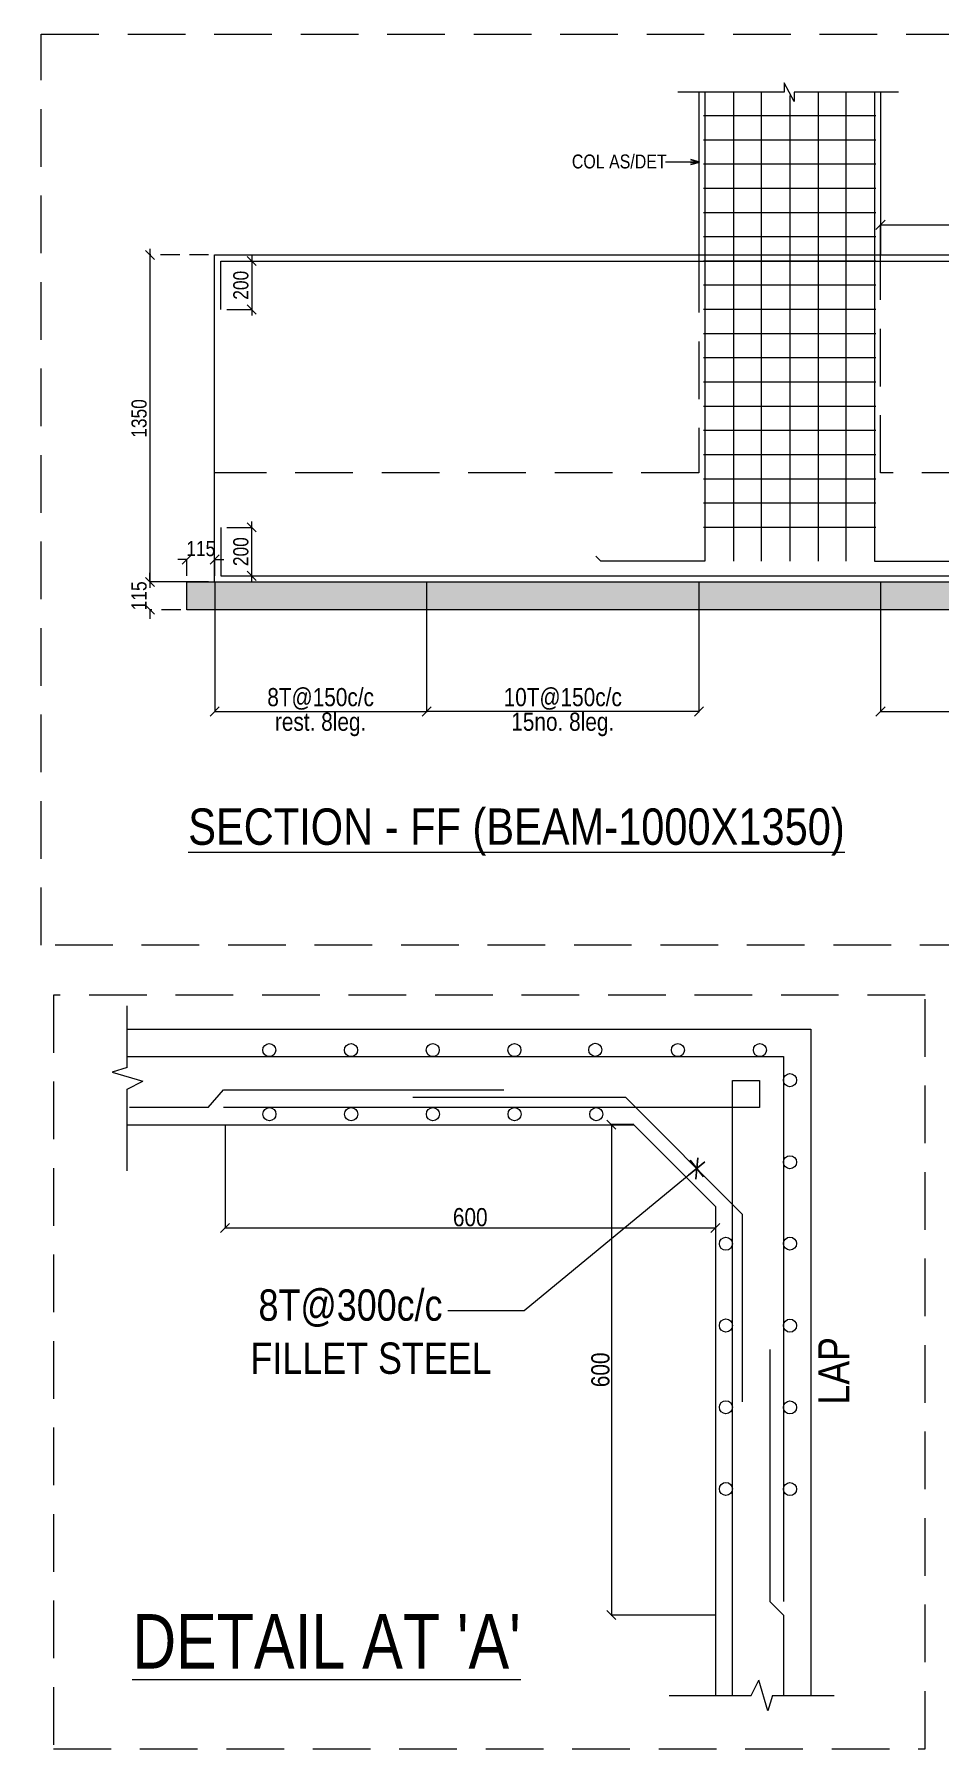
# Model space of a CAD drawing. Header units: millimetres. Extents: x 1112055 to 3390982, y -148532 to 766891.
# Drawn here: x 1787486 to 1802445, y 238277 to 266596 of the extents above; entities that cross this region are included whole.
import ezdxf

# ---------------------------------------------------------------- set-up
doc = ezdxf.new("R2010")
doc.units = ezdxf.units.MM
doc.header["$PDMODE"] = 35
doc.header["$PDSIZE"] = -25
doc.linetypes.add('Hidden', pattern=[9.525, 6.35, -3.175])
for name, color, linetype, lineweight in [('B FOOTING', 49, 'Continuous', 20), ('B HATCH', 250, 'Continuous', 0), ('B P.C.C', 251, 'Continuous', 0), ('B STEEL', 34, 'Continuous', 15), ('B STEEL TEXT', 7, 'Continuous', 15), ('B TITLE BLOCK', 250, 'Continuous', 0), ('B-0', 7, 'Continuous', 13), ('B-COL NO', 7, 'Continuous', 5), ('B-ST DIM', 250, 'Continuous', 18), ('DIM', 6, 'Continuous', 9), ('P COLUMN', 1, 'Continuous', 35), ('P STEEL', 7, 'Continuous', 30), ('P STEEL TEXT', 7, 'Continuous', 15)]:
    doc.layers.add(name, color=color, linetype=linetype, lineweight=lineweight)
doc.styles.add('ARIAL', font='arial.ttf')
doc.styles.add('BH-ARAIL', font='arial.ttf', dxfattribs={"width": 0.8})
doc.styles.add('Q1', font='g13f12d.shx', dxfattribs={"width": 0.8})
doc.styles.add('rom100', font='romans.shx', dxfattribs={"width": 0.85})
doc.styles.add('SWINC', font='swissc.ttf')
doc.styles.add('SWINS', font='swissc.ttf')
doc.styles.add('TAHOMA', font='tahoma.ttf')
doc.dimstyles.new('BH-STD', dxfattribs={"dimscale": 0, "dimtxt": 230, "dimasz": 125, "dimexe": 0, "dimexo": 100, "dimgap": 50, "dimtad": 1, "dimdec": 0, "dimzin": 1, "dimdsep": 46, "dimtxsty": 'Q1', "dimblk": 'ARCHTICK', "dimcen": 1, "dimdle": 100, "dimclrd": 250, "dimclre": 250, "dimclrt": 256, "dimadec": 0, "dimazin": 0, "dimtfac": 1, "dimtdec": 0, "dimtix": 1, "dimtofl": 0, "dimtmove": 0, "dimatfit": 2, "dimfxl": 1, "dimtolj": 1, "dimtzin": 0, "dimlwd": 9, "dimlwe": 9, "dimarcsym": 0})
doc.dimstyles.new('BHOOMI', dxfattribs={"dimtxt": 230, "dimasz": 150, "dimexe": 10, "dimexo": 0, "dimgap": 25, "dimtad": 1, "dimdec": 0, "dimzin": 0, "dimdsep": 46, "dimtxsty": 'SWINC', "dimblk": 'OBLIQUE', "dimcen": 0.09, "dimclrd": 250, "dimclre": 250, "dimclrt": 256, "dimaunit": 1, "dimadec": 3, "dimazin": 0, "dimtfac": 1, "dimtdec": 0, "dimtofl": 0, "dimtmove": 1, "dimatfit": 3, "dimfxl": 100, "dimtolj": 1, "dimtzin": 0, "dimlwd": 9, "dimlwe": 5, "dimarcsym": 0})
doc.dimstyles.new('DIM 1', dxfattribs={"dimscale": 0, "dimtxt": 230, "dimasz": 150, "dimexe": 0.18, "dimexo": 0.0625, "dimgap": 0.5, "dimtad": 1, "dimdec": 0, "dimzin": 0, "dimdsep": 46, "dimtxsty": 'ARIAL', "dimblk": 'OBLIQUE', "dimcen": 6, "dimse1": 1, "dimse2": 1, "dimclrd": 256, "dimclrt": 256, "dimadec": 0, "dimazin": 2, "dimtfac": 0.75, "dimtdec": 0, "dimtix": 1, "dimtofl": 0, "dimtmove": 1, "dimatfit": 3, "dimldrblk": 'OPEN30', "dimfxl": 0.18, "dimfrac": 1, "dimtolj": 1, "dimtzin": 0, "dimlwd": -1, "dimarcsym": 0})
doc.dimstyles.new('MM100', dxfattribs={"dimscale": 100, "dimtxt": 3, "dimasz": 0.5, "dimexe": 0.5, "dimexo": 1, "dimgap": 0.375, "dimtad": 1, "dimdec": 0, "dimdsep": 46, "dimtxsty": 'rom100', "dimblk1": 'TICK', "dimblk2": 'TICK', "dimsah": 1, "dimcen": 1, "dimdle": 0.5, "dimse1": 1, "dimse2": 1, "dimclrd": 256, "dimclre": 256, "dimclrt": 256, "dimadec": 0, "dimazin": 0, "dimtfac": 1, "dimtdec": 0, "dimtix": 1, "dimtmove": 0, "dimatfit": 3, "dimldrblk": 'TICK', "dimfxl": 1, "dimtolj": 1, "dimtzin": 0, "dimarcsym": 0})
doc.dimstyles.new('PARESH', dxfattribs={"dimscale": 0, "dimtxt": 300, "dimasz": 150, "dimexe": 150, "dimexo": 150, "dimgap": 25, "dimtad": 1, "dimdec": 0, "dimzin": 0, "dimdsep": 46, "dimtxsty": 'TAHOMA', "dimblk": 'ARCHTICK', "dimcen": 100, "dimdle": 150, "dimclrd": 251, "dimclre": 251, "dimclrt": 6, "dimadec": 0, "dimazin": 0, "dimtfac": 1, "dimtdec": 0, "dimtix": 1, "dimtofl": 0, "dimtmove": 0, "dimatfit": 2, "dimfxl": 0.18, "dimtolj": 1, "dimtzin": 0, "dimlwd": 9, "dimlwe": 9, "dimarcsym": 0})

# ---------------------------------------------------------------- blocks, each defined once
blk = doc.blocks.new('TICK')
for p, q in [((-1.17, 0), (1.17, 0)), ((-0.83, -0.83), (0.83, 0.83)), ((0, -1.17), (0, 1.17))]:
    blk.add_line(p, q)
blk = doc.blocks.new('_Oblique')
at = {"color": 0, "linetype": 'ByBlock', "lineweight": -2}
blk.add_line((-0.5, -0.5), (0.5, 0.5), dxfattribs=at)
blk = doc.blocks.new('*D146')
at = {"layer": 'Defpoints', "color": 0, "transparency": 16777216}
for p in [(1797389, 248585), (1797020, 240485), (1798739, 240485)]:
    blk.add_point(p, dxfattribs=at)
at = {"layer": 'DIM', "color": 251, "transparency": 16777216}
blk.add_line((1797020, 248596), (1797020, 240474), dxfattribs=at)
at = {"layer": 'DIM', "color": 1, "lineweight": 9, "transparency": 16777216}
for p, q in [((1797389, 248585), (1797020, 248585)), ((1798739, 240485), (1797020, 240485))]:
    blk.add_line(p, q, dxfattribs=at)
at = {"layer": 'DIM', "color": 251, "transparency": 16777216, "xscale": 150, "yscale": 150, "zscale": 150}
for p, rotation in [((1797020, 248585), 90), ((1797020, 240485), 270)]:
    blk.add_blockref('_Oblique', p, dxfattribs=dict(at, rotation=rotation))
at = {"layer": 'DIM', "color": 6, "transparency": 16777216, "insert": (1796841, 244535), "char_height": 300, "attachment_point": 5, "rotation": 90, "style": 'SWINS'}
blk.add_mtext('\\A1;600', dxfattribs=at)
blk = doc.blocks.new('*D147')
at = {"layer": 'Defpoints', "color": 0, "transparency": 16777216}
for p in [(1790639, 248585), (1790639, 246876), (1798739, 246936)]:
    blk.add_point(p, dxfattribs=at)
at = {"layer": 'DIM', "color": 1, "lineweight": 9, "transparency": 16777216}
for p, q in [((1790639, 248585), (1790639, 246876)), ((1798739, 246936), (1798739, 246876))]:
    blk.add_line(p, q, dxfattribs=at)
at = {"layer": 'DIM', "color": 251, "transparency": 16777216}
blk.add_line((1798750, 246876), (1790628, 246876), dxfattribs=at)
at = {"layer": 'DIM', "color": 251, "transparency": 16777216, "xscale": 150, "yscale": 150, "zscale": 150, "rotation": 180}
blk.add_blockref('_Oblique', (1790639, 246876), dxfattribs=at)
at = {"layer": 'DIM', "color": 251, "transparency": 16777216, "xscale": 150, "yscale": 150, "zscale": 150}
blk.add_blockref('_Oblique', (1798739, 246876), dxfattribs=at)
at = {"layer": 'DIM', "color": 6, "transparency": 16777216, "insert": (1794689, 247055), "char_height": 300, "attachment_point": 5, "style": 'SWINS'}
blk.add_mtext('\\A1;600', dxfattribs=at)
blk = doc.blocks.new('_Open30')
at = {"color": 0, "linetype": 'ByBlock', "lineweight": -2}
for p, q in [((-1, 0.27), (0, 0)), ((0, 0), (-1, -0.27)), ((0, 0), (-1, 0))]:
    blk.add_line(p, q, dxfattribs=at)
blk = doc.blocks.new('*D725')
at = {"layer": 'B-ST DIM', "color": 7, "lineweight": 9, "ltscale": 50, "transparency": 16777216}
for p, q in [((1790667, 258450), (1791079, 258450)), ((1791079, 257550), (1791079, 258550))]:
    blk.add_line(p, q, dxfattribs=at)
at = {"layer": 'B-ST DIM', "color": 7, "linetype": 'Hidden', "lineweight": 9, "ltscale": 50, "transparency": 16777216}
blk.add_line((1790667, 257650), (1791079, 257650), dxfattribs=at)
at = {"layer": 'Defpoints', "color": 0, "ltscale": 50, "transparency": 16777216}
for p in [(1790567, 258450), (1791079, 258450), (1790567, 257650)]:
    blk.add_point(p, dxfattribs=at)
at = {"layer": 'B-ST DIM', "color": 7, "lineweight": 9, "ltscale": 50, "transparency": 16777216, "xscale": 150, "yscale": 150, "zscale": 150}
for p, rotation in [((1791079, 258450), 90), ((1791079, 257650), 270)]:
    blk.add_blockref('_Oblique', p, dxfattribs=dict(at, rotation=rotation))
at = {"layer": 'B-ST DIM', "color": 7, "ltscale": 50, "transparency": 16777216, "insert": (1790900, 258050), "char_height": 250, "attachment_point": 5, "rotation": 90, "style": 'SWINC'}
blk.add_mtext('\\A1;200', dxfattribs=at)
blk = doc.blocks.new('*D726')
at = {"layer": 'B-ST DIM', "color": 7, "linetype": 'Hidden', "lineweight": 9, "ltscale": 50, "transparency": 16777216}
blk.add_line((1790667, 262850), (1791079, 262850), dxfattribs=at)
at = {"layer": 'B-ST DIM', "color": 7, "lineweight": 9, "ltscale": 50, "transparency": 16777216}
for p, q in [((1791079, 262950), (1791079, 261950)), ((1790667, 262050), (1791079, 262050))]:
    blk.add_line(p, q, dxfattribs=at)
at = {"layer": 'Defpoints', "color": 0, "ltscale": 50, "transparency": 16777216}
for p in [(1790567, 262850), (1790567, 262050), (1791079, 262050)]:
    blk.add_point(p, dxfattribs=at)
at = {"layer": 'B-ST DIM', "color": 7, "lineweight": 9, "ltscale": 50, "transparency": 16777216, "xscale": 150, "yscale": 150, "zscale": 150}
for p, rotation in [((1791079, 262850), 90), ((1791079, 262050), 270)]:
    blk.add_blockref('_Oblique', p, dxfattribs=dict(at, rotation=rotation))
at = {"layer": 'B-ST DIM', "color": 7, "ltscale": 50, "transparency": 16777216, "insert": (1790900, 262450), "char_height": 250, "attachment_point": 5, "rotation": 90, "style": 'SWINC'}
blk.add_mtext('\\A1;200', dxfattribs=at)
blk = doc.blocks.new('*D729')
at = {"layer": 'Defpoints', "color": 0, "transparency": 16777216}
for p in [(1804467, 263448), (1801467, 262950), (1804467, 262951)]:
    blk.add_point(p, dxfattribs=at)
at = {"layer": 'DIM', "color": 251, "transparency": 16777216}
blk.add_line((1801456, 263448), (1804478, 263448), dxfattribs=at)
at = {"layer": 'DIM', "color": 1, "lineweight": 9, "transparency": 16777216}
for p, q in [((1801467, 262950), (1801467, 263448)), ((1804467, 262951), (1804467, 263448))]:
    blk.add_line(p, q, dxfattribs=at)
at = {"layer": 'DIM', "color": 251, "transparency": 16777216, "xscale": 150, "yscale": 150, "zscale": 150, "rotation": 180}
blk.add_blockref('_Oblique', (1801467, 263448), dxfattribs=at)
at = {"layer": 'DIM', "color": 251, "transparency": 16777216, "xscale": 150, "yscale": 150, "zscale": 150}
blk.add_blockref('_Oblique', (1804467, 263448), dxfattribs=at)
at = {"layer": 'DIM', "color": 6, "transparency": 16777216, "insert": (1802967, 263627), "char_height": 300, "attachment_point": 5, "style": 'SWINS'}
blk.add_mtext('\\A1;750', dxfattribs=at)
blk = doc.blocks.new('*D714')
at = {"layer": 'B-ST DIM', "color": 250, "lineweight": 5, "ltscale": 50, "transparency": 16777216}
for p, q in [((1801467, 257550), (1801467, 255400)), ((1805967, 257550), (1805967, 255400))]:
    blk.add_line(p, q, dxfattribs=at)
at = {"layer": 'B-ST DIM', "color": 250, "lineweight": 9, "ltscale": 50, "transparency": 16777216}
blk.add_line((1801467, 255410), (1805967, 255410), dxfattribs=at)
at = {"layer": 'Defpoints', "color": 0, "ltscale": 50, "transparency": 16777216}
for p in [(1801467, 257550), (1805967, 257550), (1805967, 255410)]:
    blk.add_point(p, dxfattribs=at)
at = {"layer": 'B-ST DIM', "color": 250, "lineweight": 9, "ltscale": 50, "transparency": 16777216, "xscale": 150, "yscale": 150, "zscale": 150, "rotation": 180}
blk.add_blockref('_Oblique', (1801467, 255410), dxfattribs=at)
at = {"layer": 'B-ST DIM', "color": 250, "lineweight": 9, "ltscale": 50, "transparency": 16777216, "xscale": 150, "yscale": 150, "zscale": 150}
blk.add_blockref('_Oblique', (1805967, 255410), dxfattribs=at)
at = {"layer": 'B-ST DIM', "color": 7, "ltscale": 50, "transparency": 16777216, "char_height": 300, "attachment_point": 5, "style": 'SWINC'}
for s, insert in [('\\A1;10T@150c/c', (1803717, 255617)), ('\\A1;15no. 8leg.', (1803717, 255196))]:
    blk.add_mtext(s, dxfattribs=dict(at, insert=insert))
blk = doc.blocks.new('*D720')
at = {"layer": 'B-ST DIM', "color": 250, "lineweight": 5, "ltscale": 50, "transparency": 16777216}
for p, q in [((1793967, 257550), (1793967, 255400)), ((1798467, 257550), (1798467, 255400))]:
    blk.add_line(p, q, dxfattribs=at)
at = {"layer": 'B-ST DIM', "color": 250, "lineweight": 9, "ltscale": 50, "transparency": 16777216}
blk.add_line((1798467, 255410), (1793967, 255410), dxfattribs=at)
at = {"layer": 'Defpoints', "color": 0, "ltscale": 50, "transparency": 16777216}
for p in [(1793967, 257550), (1798467, 257550), (1793967, 255410)]:
    blk.add_point(p, dxfattribs=at)
at = {"layer": 'B-ST DIM', "color": 250, "lineweight": 9, "ltscale": 50, "transparency": 16777216, "xscale": 150, "yscale": 150, "zscale": 150, "rotation": 180}
blk.add_blockref('_Oblique', (1793967, 255410), dxfattribs=at)
at = {"layer": 'B-ST DIM', "color": 250, "lineweight": 9, "ltscale": 50, "transparency": 16777216, "xscale": 150, "yscale": 150, "zscale": 150}
blk.add_blockref('_Oblique', (1798467, 255410), dxfattribs=at)
at = {"layer": 'B-ST DIM', "color": 7, "ltscale": 50, "transparency": 16777216, "char_height": 300, "attachment_point": 5, "style": 'SWINC'}
for s, insert in [('\\A1;10T@150c/c', (1796217, 255617)), ('\\A1;15no. 8leg.', (1796217, 255196))]:
    blk.add_mtext(s, dxfattribs=dict(at, insert=insert))
blk = doc.blocks.new('*D721')
at = {"layer": 'B-ST DIM', "color": 250, "lineweight": 5, "ltscale": 50, "transparency": 16777216}
for p, q in [((1790467, 257550), (1790467, 255400)), ((1793967, 257550), (1793967, 255400))]:
    blk.add_line(p, q, dxfattribs=at)
at = {"layer": 'B-ST DIM', "color": 250, "lineweight": 9, "ltscale": 50, "transparency": 16777216}
blk.add_line((1790467, 255410), (1793967, 255410), dxfattribs=at)
at = {"layer": 'Defpoints', "color": 0, "ltscale": 50, "transparency": 16777216}
for p in [(1790467, 257550), (1793967, 257550), (1793967, 255410)]:
    blk.add_point(p, dxfattribs=at)
at = {"layer": 'B-ST DIM', "color": 250, "lineweight": 9, "ltscale": 50, "transparency": 16777216, "xscale": 150, "yscale": 150, "zscale": 150, "rotation": 180}
blk.add_blockref('_Oblique', (1790467, 255410), dxfattribs=at)
at = {"layer": 'B-ST DIM', "color": 250, "lineweight": 9, "ltscale": 50, "transparency": 16777216, "xscale": 150, "yscale": 150, "zscale": 150}
blk.add_blockref('_Oblique', (1793967, 255410), dxfattribs=at)
at = {"layer": 'B-ST DIM', "color": 7, "ltscale": 50, "transparency": 16777216, "char_height": 300, "attachment_point": 5, "style": 'SWINC'}
for s, insert in [('\\A1;8T@150c/c', (1792217, 255617)), ('\\A1;rest. 8leg.', (1792217, 255196))]:
    blk.add_mtext(s, dxfattribs=dict(at, insert=insert))
blk = doc.blocks.new('*D743')
at = {"layer": 'B-ST DIM', "color": 7, "lineweight": 9, "ltscale": 50, "transparency": 16777216}
for p, q in [((1789398, 263050), (1789398, 257450)), ((1790367, 257550), (1789398, 257550))]:
    blk.add_line(p, q, dxfattribs=at)
at = {"layer": 'B-ST DIM', "color": 7, "linetype": 'Hidden', "lineweight": 9, "ltscale": 50, "transparency": 16777216}
blk.add_line((1790367, 262950), (1789398, 262950), dxfattribs=at)
at = {"layer": 'Defpoints', "color": 0, "ltscale": 50, "transparency": 16777216}
for p in [(1790467, 262950), (1789398, 257550), (1790467, 257550)]:
    blk.add_point(p, dxfattribs=at)
at = {"layer": 'B-ST DIM', "color": 7, "lineweight": 9, "ltscale": 50, "transparency": 16777216, "xscale": 150, "yscale": 150, "zscale": 150}
for p, rotation in [((1789398, 262950), 90), ((1789398, 257550), 270)]:
    blk.add_blockref('_Oblique', p, dxfattribs=dict(at, rotation=rotation))
at = {"layer": 'B-ST DIM', "color": 7, "ltscale": 50, "transparency": 16777216, "insert": (1789219, 260250), "char_height": 250, "attachment_point": 5, "rotation": 90, "style": 'SWINC'}
blk.add_mtext('\\A1;1350', dxfattribs=at)
blk = doc.blocks.new('*D744')
at = {"layer": 'B-ST DIM', "color": 7, "lineweight": 9, "ltscale": 50, "transparency": 16777216}
for p, q in [((1789398, 257550), (1789398, 257700)), ((1789907, 257550), (1789398, 257550)), ((1789398, 257090), (1789398, 256940))]:
    blk.add_line(p, q, dxfattribs=at)
at = {"layer": 'B-ST DIM', "color": 7, "linetype": 'Hidden', "lineweight": 9, "ltscale": 50, "transparency": 16777216}
blk.add_line((1789907, 257090), (1789398, 257090), dxfattribs=at)
at = {"layer": 'Defpoints', "color": 0, "ltscale": 50, "transparency": 16777216}
for p in [(1789398, 257550), (1790007, 257550), (1790007, 257090)]:
    blk.add_point(p, dxfattribs=at)
at = {"layer": 'B-ST DIM', "color": 7, "lineweight": 9, "ltscale": 50, "transparency": 16777216, "xscale": 150, "yscale": 150, "zscale": 150}
for p, rotation in [((1789398, 257550), 270), ((1789398, 257090), 90)]:
    blk.add_blockref('_Oblique', p, dxfattribs=dict(at, rotation=rotation))
at = {"layer": 'B-ST DIM', "color": 7, "ltscale": 50, "transparency": 16777216, "insert": (1789219, 257320), "char_height": 250, "attachment_point": 5, "rotation": 90, "style": 'SWINC'}
blk.add_mtext('\\A1;115', dxfattribs=at)
blk = doc.blocks.new('*D724')
at = {"layer": 'B-ST DIM', "color": 7, "lineweight": 9, "ltscale": 50, "transparency": 16777216}
for p, q in [((1790007, 257920), (1789857, 257920)), ((1790007, 257650), (1790007, 257920)), ((1790467, 257920), (1790617, 257920))]:
    blk.add_line(p, q, dxfattribs=at)
at = {"layer": 'B-ST DIM', "color": 7, "linetype": 'Hidden', "lineweight": 9, "ltscale": 50, "transparency": 16777216}
blk.add_line((1790467, 257650), (1790467, 257920), dxfattribs=at)
at = {"layer": 'Defpoints', "color": 0, "ltscale": 50, "transparency": 16777216}
for p in [(1790007, 257920), (1790007, 257550), (1790467, 257550)]:
    blk.add_point(p, dxfattribs=at)
at = {"layer": 'B-ST DIM', "color": 7, "lineweight": 9, "ltscale": 50, "transparency": 16777216, "xscale": 150, "yscale": 150, "zscale": 150}
blk.add_blockref('_Oblique', (1790007, 257920), dxfattribs=at)
at = {"layer": 'B-ST DIM', "color": 7, "lineweight": 9, "ltscale": 50, "transparency": 16777216, "xscale": 150, "yscale": 150, "zscale": 150, "rotation": 180}
blk.add_blockref('_Oblique', (1790467, 257920), dxfattribs=at)
at = {"layer": 'B-ST DIM', "color": 7, "ltscale": 50, "transparency": 16777216, "insert": (1790237, 258099), "char_height": 250, "attachment_point": 5, "style": 'SWINC'}
blk.add_mtext('\\A1;115', dxfattribs=at)

msp = doc.modelspace()

# ---------------------------------------------------------------- hatches: boundary and pattern name
at = {"layer": 'B HATCH', "lineweight": 0}
h = msp.add_hatch(dxfattribs=at)
h.set_pattern_fill('AR-CONC', color=250, scale=3, style=0)
h.set_pattern_definition([(50, (252312.23, -262496.2), (546.55401, -47.81726), [57.15, -628.65]), (355, (252312.23, -262496.2), (-105.73026, 573.17054), [45.72, -502.92175]), (100.451445, (252357.8, -262500.2), (440.82374, 525.35326), [48.57003, -534.27073]), (46.1842, (252312.2, -262343.8), (813.23712, -126.12698), [85.725, -942.975]), (96.63556, (252380, -262354.3), (712.2124, 742.27837), [72.85507, -801.40682]), (351.18415, (252312.2, -262343.8), (712.2124, 742.27837), [68.5799, -754.3792]), (21, (252388.43, -262381.9), (454.84317, -306.7956), [57.15, -628.65]), (326, (252388.43, -262381.9), (185.40609, 552.5639), [45.72, -502.92]), (71.451445, (252426.34, -262407.46), (640.24926, 245.7683), [48.57003, -534.26981]), (37.5, (252312.23, -262496.2), (9.26581, 253.665117), [0, -496.824, 0, -510.54, 0, -504.825]), (7.5, (252312.23, -262496.2), (200.458988, 300.541724), [0, -291.084, 0, -485.394, 0, -192.405]), (327.5, (252142.3, -262496.2), (406.771786, -17.186232), [0, -190.5, 0, -594.36, 0, -788.67]), (317.5, (252066.1, -262496.2), (444.387544, 76.27947), [0, -247.65, 0, -394.716, 0, -560.07])])
h.paths.add_polyline_path([(1790006.5, 257550.1), (1864879.8, 257550.1), (1864879.8, 257090.1), (1790006.5, 257090.1)])

# ---------------------------------------------------------------- linework, layer by layer
at = {"layer": 'B FOOTING', "color": 1, "lineweight": 13, "ltscale": 10}
for p, q in [((1798466.5, 265642.1), (1798466.5, 262950.1)), ((1801466.5, 265642.1), (1801466.5, 262950.1))]:
    msp.add_line(p, q, dxfattribs=at)
at = {"layer": 'B FOOTING'}
for p, q in [((1790466.5, 257550.1), (1790466.5, 262950.1)), ((1790466.5, 262950.1), (1864419.8, 262950.1))]:
    msp.add_line(p, q, dxfattribs=at)
at = {"layer": 'B FOOTING', "color": 1, "lineweight": 13, "ltscale": 10}
msp.add_lwpolyline([(1801765.1, 265642.1), (1800042.6, 265642.1), (1800042.6, 265483.7), (1799877.3, 265793.1), (1799877.3, 265642.1), (1798118.1, 265642.1)], dxfattribs=at)
at = {"layer": 'B FOOTING'}
msp.add_lwpolyline([(1790006.5, 257550.1), (1864879.8, 257550.1), (1864879.8, 257090.1), (1790006.5, 257090.1)], close=True, dxfattribs=at)
at = {"layer": 'B P.C.C', "color": 250, "linetype": 'Hidden', "lineweight": 0, "ltscale": 150}
for points in [[(1787602.5, 266595.7), (1865935.7, 266595.7), (1865935.7, 251548), (1787602.5, 251548)], [(1787802.1, 238276.8), (1802204.3, 238276.8), (1802204.3, 250725.7), (1787802.1, 250725.7)]]:
    msp.add_lwpolyline(points, close=True, dxfattribs=at)
for points in [[(1798466.5, 262950.1), (1798466.5, 259350.1), (1790466.5, 259350.1)], [(1827393.2, 262950.1), (1827393.2, 259350.1), (1801466.5, 259350.1), (1801466.5, 262950.1)]]:
    msp.add_lwpolyline(points, dxfattribs=at)
at = {"layer": 'B STEEL'}
for p, q in [((1789021.3, 249709.7), (1799864.1, 249709.7)), ((1799864.1, 249709.7), (1799864.1, 240709.7)), ((1799020.4, 239153.3), (1799020.4, 249316)), ((1799020.4, 249316), (1799470.4, 249316)), ((1799470.4, 249316), (1799470.4, 248866)), ((1790357.9, 248866), (1790612.1, 249158.3)), ((1790612.1, 249158.3), (1795241.4, 249158.3)), ((1790357.9, 248866), (1789058.4, 248866)), ((1799470.4, 248866), (1790612.1, 248866)), ((1799639.1, 244872.2), (1799639.1, 240709.7)), ((1799864.1, 240484.7), (1799639.1, 240709.7)), ((1799864.1, 240484.7), (1799864.1, 239153.3))]:
    msp.add_line(p, q, dxfattribs=at)
for points in [[(1790566.5, 262050.1), (1790566.5, 262850.1), (1864319.8, 262850.1), (1864319.8, 262050.1)], [(1790566.5, 258450.1), (1790566.5, 257650.1), (1864319.8, 257650.1), (1864319.8, 258450.1)], [(1799189.1, 244006.4), (1799189.1, 247102.9), (1797257.3, 249034.7), (1793742.3, 249034.7)]]:
    msp.add_lwpolyline(points, dxfattribs=at)
for centre in [(1791369.2, 249817.3), (1792719.2, 249817.3), (1794069.2, 249817.3), (1795418.6, 249817.3), (1796755.3, 249821.2), (1798119.2, 249817.3), (1799474.3, 249817.3), (1799971.7, 249319.9), (1791371.7, 248758.1), (1792721.7, 248758.1), (1794071.7, 248758.1), (1795421.7, 248758.1), (1796771.7, 248758.1), (1799971.7, 247964.8), (1798912.5, 246617.3), (1799971.7, 246619.9), (1798912.5, 245267.3), (1799971.7, 245264.8), (1798912.5, 243917.3), (1799971.7, 243914.8), (1798912.5, 242567.3), (1799971.7, 242564.8)]:
    msp.add_circle(centre, 107.9, dxfattribs=at)
at = {"layer": 'P COLUMN', "lineweight": 13}
for p, q in [((1789021.3, 249526.4), (1789021.3, 250546.2)), ((1789021.3, 249526.4), (1788771.9, 249449.3)), ((1788771.9, 249449.3), (1789278.4, 249301.8)), ((1789021.3, 249173.3), (1789278.4, 249301.8)), ((1789021.3, 247819.9), (1789021.3, 249173.3)), ((1789021.3, 248584.7), (1797389.1, 248584.7)), ((1797389.1, 248584.7), (1798739.1, 247234.7)), ((1798739.1, 247234.7), (1798739.1, 239153.3)), ((1799327.8, 239153.3), (1799456.3, 239410.4)), ((1799603.7, 238903.9), (1799456.3, 239410.4)), ((1797974.3, 239153.3), (1799327.8, 239153.3)), ((1799680.8, 239153.3), (1799603.7, 238903.9)), ((1799680.8, 239153.3), (1800700.7, 239153.3))]:
    msp.add_line(p, q, dxfattribs=at)
msp.add_lwpolyline([(1789021.3, 250159.7), (1800314.1, 250159.7), (1800314.1, 239153.3)], dxfattribs=at)
at = {"layer": 'P STEEL', "color": 250, "lineweight": 0}
for p, q in [((1799038.1, 265642.1), (1799038.1, 257892.6)), ((1799494.9, 265642.1), (1799494.9, 257892.6)), ((1800438.1, 265642.1), (1800438.1, 257892.6)), ((1800894.9, 265642.1), (1800894.9, 257892.6)), ((1799966.5, 265585), (1799966.5, 257892.6)), ((1798541.5, 265254.5), (1801391.5, 265254.5)), ((1798541.5, 264854.5), (1801391.5, 264854.5)), ((1798541.5, 264454.5), (1801391.5, 264454.5)), ((1798541.5, 264054.5), (1801391.5, 264054.5)), ((1798541.5, 263654.5), (1801391.5, 263654.5)), ((1798541.5, 263254.5), (1801391.5, 263254.5)), ((1798541.5, 262854.5), (1801391.5, 262854.5)), ((1798541.5, 262454.5), (1801391.5, 262454.5)), ((1798541.5, 262054.5), (1801391.5, 262054.5)), ((1798541.5, 261654.5), (1801391.5, 261654.5)), ((1798541.5, 261254.5), (1801391.5, 261254.5)), ((1798541.5, 260854.5), (1801391.5, 260854.5)), ((1798541.5, 260454.5), (1801391.5, 260454.5)), ((1798541.5, 260054.5), (1801391.5, 260054.5)), ((1798541.5, 259654.5), (1801391.5, 259654.5)), ((1798541.5, 259254.5), (1801391.5, 259254.5)), ((1798541.5, 258854.5), (1801391.5, 258854.5)), ((1798541.5, 258454.5), (1801391.5, 258454.5))]:
    msp.add_line(p, q, dxfattribs=at)
for points in [[(1798566.5, 265642.1), (1798566.5, 257892.6), (1796844.5, 257892.6), (1796766.5, 257974.4)], [(1801366.5, 265642.1), (1801366.5, 257892.6), (1803088.6, 257892.6), (1803166.5, 257974.4)]]:
    msp.add_lwpolyline(points, dxfattribs=at)

# ---------------------------------------------------------------- texts
at = {"layer": 'B STEEL TEXT', "lineweight": 5, "style": 'SWINS'}
msp.add_text('COL AS/DET', height=230, dxfattribs=at).set_placement((1796367.8, 264379.9))
at = {"layer": 'B TITLE BLOCK', "color": 251, "lineweight": 0, "char_height": 464.277, "attachment_point": 2, "style": 'SWINC'}
for insert in [(1902382.5, 243228.6), (2005241.2, 239562.5)]:
    msp.add_mtext_dynamic_manual_height_columns('\\pxsm1,qj;{\\fBankGothic Lt BT|b0|i0|c0|p34;BHOOMI\\P\\ps*,q*;\\fGost|b0|i0|c0|p2;\\H0.8x;- CONSULTANTS -\\C1; }', width=1213989.136, gutter_width=0, heights=[170761.4], dxfattribs=dict(at, insert=insert))
at = {"layer": 'B-0', "style": 'BH-ARAIL', "width": 0.8}
msp.add_text("%%UDETAIL AT 'A'", height=900, dxfattribs=at).set_placement((1789104.2, 239600.4))
at = {"layer": 'B-COL NO', "color": 3, "lineweight": 15, "style": 'SWINC'}
msp.add_text('%%USECTION - FF (BEAM-1000X1350)', height=600, dxfattribs=at).set_placement((1790029.9, 253207.7))
at = {"layer": 'P STEEL TEXT', "style": 'SWINC'}
for s, p in [('8T@300c/c', (1791190.9, 245346.3)), ('FILLET STEEL', (1791056.7, 244468.9))]:
    msp.add_text(s, height=517.5, dxfattribs=at).set_placement(p)
msp.add_text('LAP', height=514.35, rotation=90, dxfattribs=at).set_placement((1800952.9, 243962.2))

# ---------------------------------------------------------------- dimensions: what is measured, and where the dimension line sits
at = {"layer": 'B-ST DIM', "ltscale": 50}
for base, p1, p2, angle, picture, middle in [((1789397.6, 257550.1), (1790466.5, 262950.1), (1790466.5, 257550.1), 90, '*D743', (1789219.2, 260250.1)), ((1791078.7, 262050.1), (1790566.5, 262850.1), (1790566.5, 262050.1), 270, '*D726', (1790900.2, 262450.1)), ((1791078.7, 258450.1), (1790566.5, 257650.1), (1790566.5, 258450.1), 90, '*D725', (1790900.2, 258050.1)), ((1789397.6, 257550.1), (1790006.5, 257090.1), (1790006.5, 257550.1), 90, '*D744', (1789219.2, 257320.1))]:
    dim = msp.add_linear_dim(base=base, p1=p1, p2=p2, angle=angle, dimstyle='BH-STD', override={"dimscale": 1, "dimtxt": 250, "dimasz": 150, "dimlfac": 0.25, "dimtxsty": 'SWINC', "dimblk1": 'Oblique', "dimblk2": 'Oblique', "dimsah": 1, "dimclrd": 7, "dimclre": 7, "dimclrt": 7}, dxfattribs=at)
    dim.commit()
    dim.dimension.update_dxf_attribs({"geometry": picture, "text_midpoint": middle})
dim = msp.add_linear_dim(base=(1790006.5, 257920.3), p1=(1790466.5, 257550.1), p2=(1790006.5, 257550.1), dimstyle='BH-STD', override={"dimscale": 1, "dimtxt": 250, "dimasz": 150, "dimlfac": 0.25, "dimtxsty": 'SWINC', "dimblk1": 'Oblique', "dimblk2": 'Oblique', "dimsah": 1, "dimclrd": 7, "dimclre": 7, "dimclrt": 7}, dxfattribs=at)
dim.commit()
dim.dimension.update_dxf_attribs({"geometry": '*D724', "text_midpoint": (1790236.5, 258098.6)})
for base, p1, p2, text, picture, middle in [((1793966.5, 255409.9), (1790466.5, 257550.1), (1793966.5, 257550.1), '8T@150c/c\\Xrest. 8leg.', '*D721', (1792216.5, 255409.9)), ((1805966.5, 255409.9), (1801466.5, 257550.1), (1805966.5, 257550.1), '10T@150c/c\\X15no. 8leg.', '*D714', (1803716.5, 255409.9))]:
    dim = msp.add_linear_dim(base=base, p1=p1, p2=p2, text=text, dimstyle='BHOOMI', override={"dimtxt": 300, "dimclrt": 7}, dxfattribs=at)
    dim.commit()
    dim.dimension.update_dxf_attribs({"geometry": picture, "text_midpoint": middle})
dim = msp.add_linear_dim(base=(1793966.5, 255409.9), p1=(1798466.5, 257550.1), p2=(1793966.5, 257550.1), angle=180, text='10T@150c/c\\X15no. 8leg.', dimstyle='BHOOMI', override={"dimtxt": 300, "dimclrt": 7}, dxfattribs=at)
dim.commit()
dim.dimension.update_dxf_attribs({"geometry": '*D720', "text_midpoint": (1796216.5, 255409.9)})
at = {"layer": 'DIM'}
dim = msp.add_linear_dim(base=(1804466.5, 263448.4), p1=(1801466.5, 262950.1), p2=(1804466.5, 262950.5), angle=180, dimstyle='PARESH', override={"dimscale": 1, "dimtxt": 300, "dimexe": 0, "dimexo": 0, "dimgap": 25, "dimlfac": 0.25, "dimtxsty": 'SWINS', "dimblk1": 'Oblique', "dimblk2": 'Oblique', "dimsah": 1, "dimdle": 11, "dimclrd": 251, "dimclre": 1, "dimlwd": 65535}, dxfattribs=at)
dim.commit()
dim.dimension.update_dxf_attribs({"geometry": '*D729', "text_midpoint": (1802966.5, 263627.2)})
dim = msp.add_linear_dim(base=(1797020.4, 240484.7), p1=(1797389.1, 248584.7), p2=(1798739.1, 240484.7), angle=90, text='600', dimstyle='PARESH', override={"dimscale": 1, "dimexe": 0, "dimexo": 0, "dimlfac": 0.25, "dimtxsty": 'SWINS', "dimblk1": 'Oblique', "dimblk2": 'Oblique', "dimsah": 1, "dimdle": 11, "dimclre": 1, "dimlwd": 65535}, dxfattribs=at)
dim.commit()
dim.dimension.update_dxf_attribs({"geometry": '*D146', "text_midpoint": (1796841.4, 244534.7)})
dim = msp.add_linear_dim(base=(1790639.1, 246876.4), p1=(1798739.1, 246936.4), p2=(1790639.1, 248584.7), text='600', dimstyle='PARESH', override={"dimscale": 1, "dimexe": 0, "dimexo": 0, "dimlfac": 0.25, "dimtxsty": 'SWINS', "dimblk1": 'Oblique', "dimblk2": 'Oblique', "dimsah": 1, "dimdle": 11, "dimclre": 1, "dimlwd": 65535}, dxfattribs=at)
dim.commit()
dim.dimension.update_dxf_attribs({"geometry": '*D147', "text_midpoint": (1794689.1, 247055.4)})

# ---------------------------------------------------------------- leaders
at = {"layer": 'B STEEL TEXT', "lineweight": 5}
msp.add_leader([(1798477.2, 264484.9), (1797912.8, 264484.9)], dimstyle='DIM 1', override={"dimscale": 1, "dimtad": 0, "dimtxsty": 'SWINC', "dimfxlon": 1, "dimlwd": 5, "dimarcsym": 2}, dxfattribs=at)
at = {"layer": 'P STEEL TEXT'}
msp.add_leader([(1798431.4, 247860.6), (1795578.2, 245511.6), (1794317.9, 245511.6)], dimstyle='MM100', override={"dimasz": 1.5, "dimtad": 0, "dimtxsty": 'SWINC', "dimlwd": 15}, dxfattribs=at)

doc.saveas('drawing.dxf')
